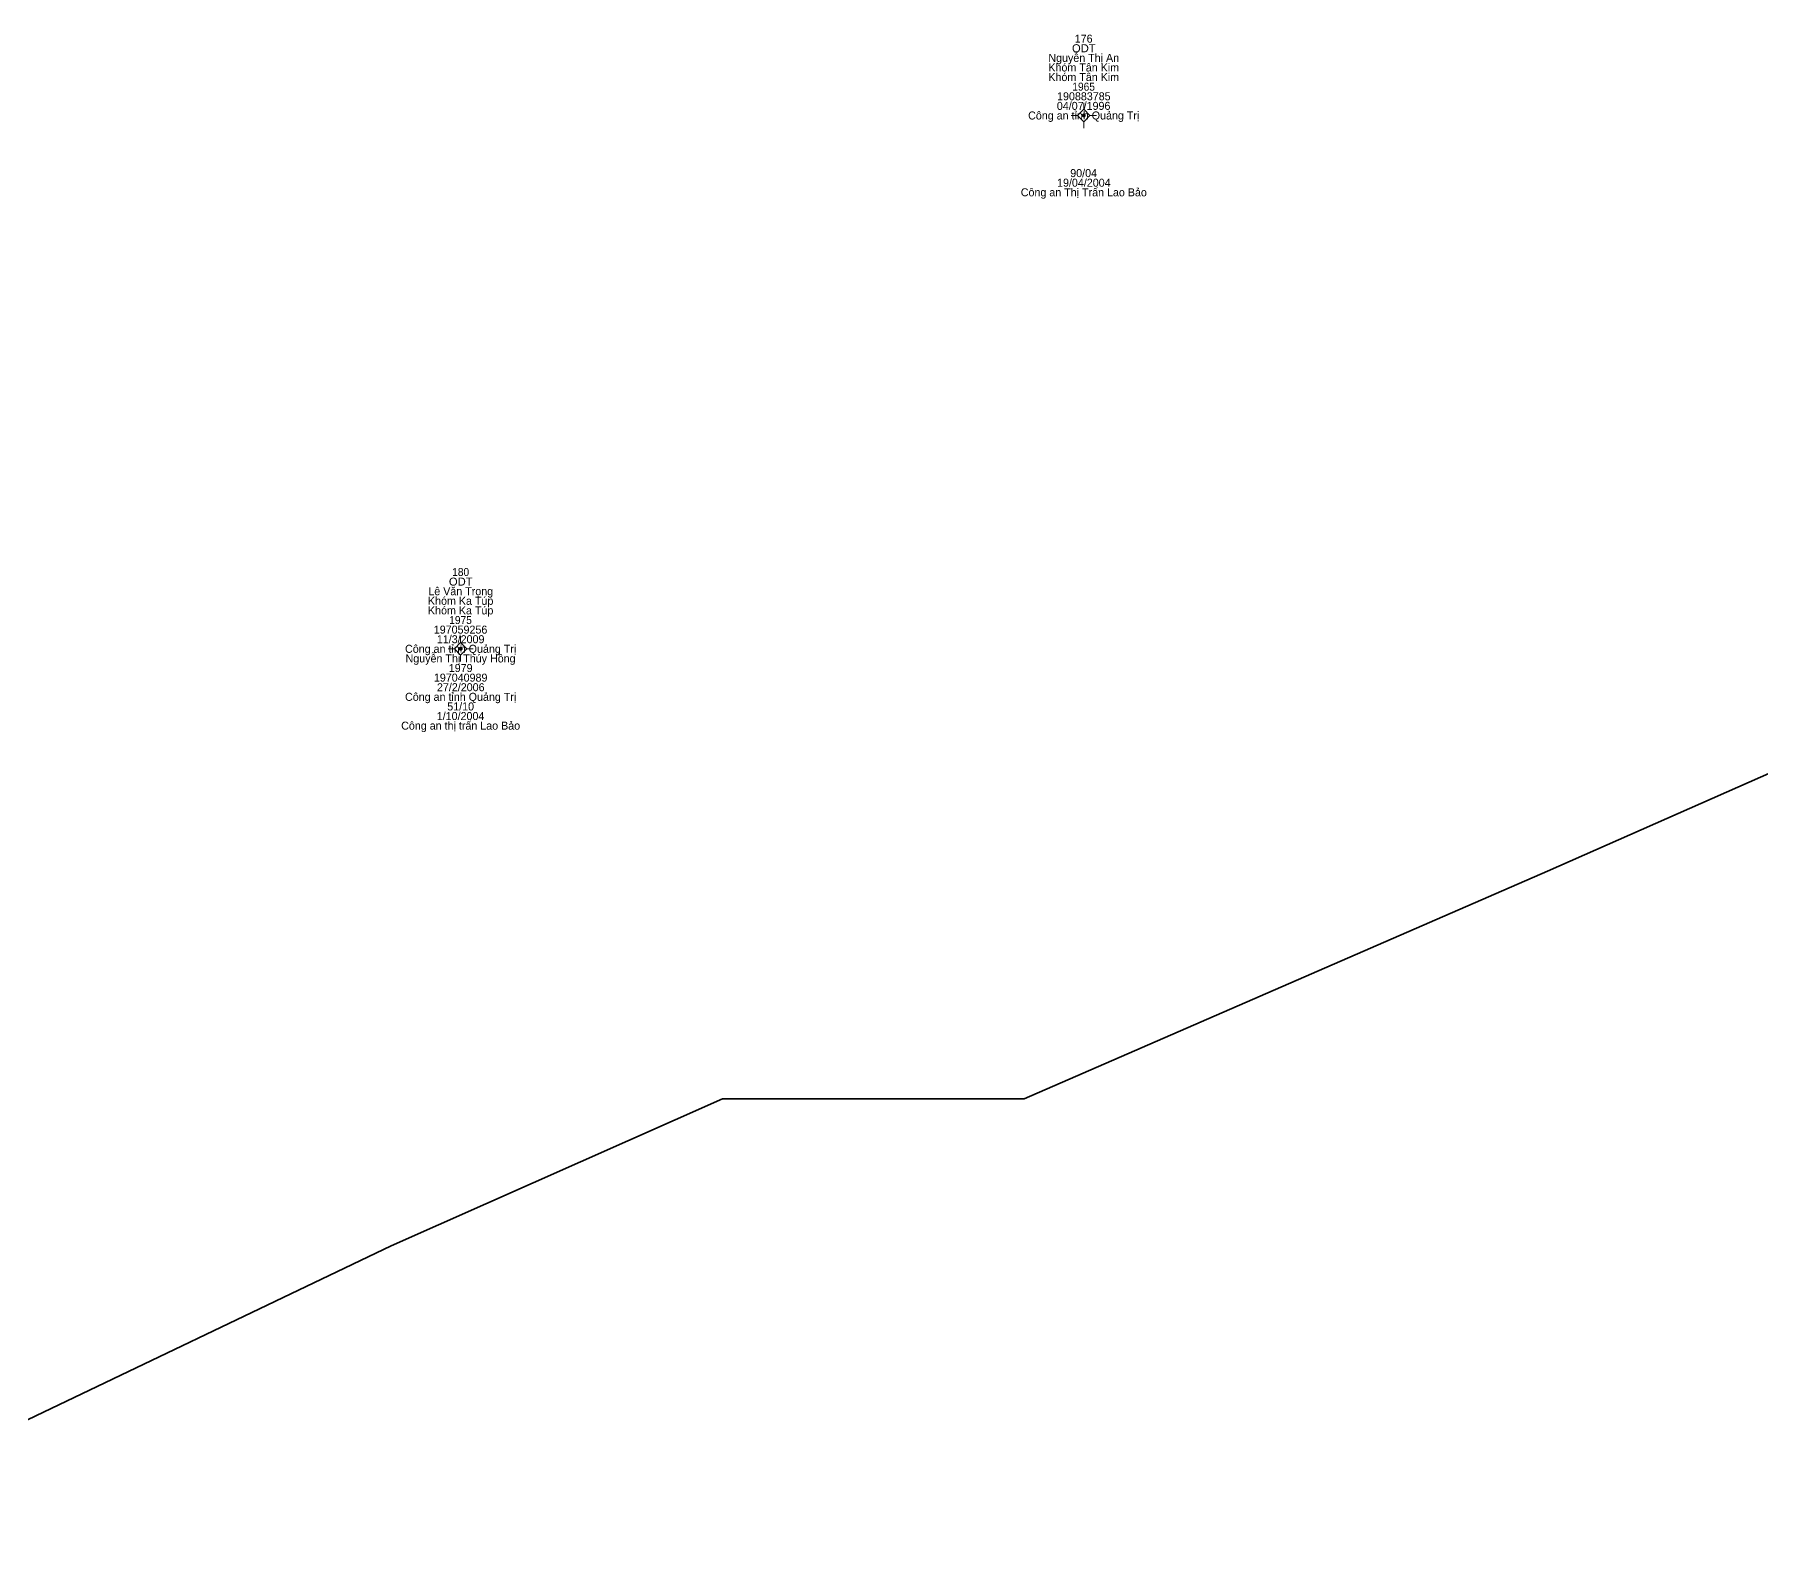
# Model space of a CAD drawing. Header units: metres. Extents: x 535914 to 536552, y 1836422 to 1837028.
# Drawn here: x 536173.2 to 536259.5, y 1836477.8 to 1836553.2 of the extents above; entities that cross this region are included whole.
import ezdxf
from ezdxf.enums import TextEntityAlignment as Align

# ---------------------------------------------------------------- set-up
doc = ezdxf.new("R2010")
doc.units = ezdxf.units.M
doc.header["$LTSCALE"] = 0.16
doc.linetypes.add('MEDIUM_DASHED', pattern=[4.5, 3, -1.5])
for name, color, linetype, lineweight in [('11', 7, 'MEDIUM_DASHED', 13), ('15', 7, 'Continuous', 13), ('54', 7, 'Continuous', 35)]:
    doc.layers.add(name, color=color, linetype=linetype, lineweight=lineweight)

msp = doc.modelspace()

# ---------------------------------------------------------------- hatches: boundary and pattern name
at = {"layer": '11'}
for points in [[(536225.6849, 1836549.15, 1), (536225.5349, 1836549.15, 1)], [(536194.5349, 1836522.49, 1), (536194.3849, 1836522.49, 1)]]:
    msp.add_hatch(color=256, dxfattribs=at).paths.add_polyline_path(points)

# ---------------------------------------------------------------- linework, layer by layer
for p, q in [((536225.61, 1836549.78), (536225.61, 1836549.46)), ((536225.3, 1836549.15), (536224.98, 1836549.15)), ((536226.24, 1836549.15), (536225.92, 1836549.15)), ((536225.61, 1836548.84), (536225.61, 1836548.52)), ((536194.46, 1836523.12), (536194.46, 1836522.8)), ((536194.15, 1836522.49), (536193.84, 1836522.49)), ((536194.46, 1836522.18), (536194.46, 1836521.86)), ((536195.08, 1836522.49), (536194.77, 1836522.49))]:
    msp.add_line(p, q, dxfattribs=at)
for points in [[(536225.61, 1836549.46), (536225.3, 1836549.15), (536225.61, 1836548.84), (536225.92, 1836549.15)], [(536194.46, 1836522.8), (536194.15, 1836522.49), (536194.46, 1836522.18), (536194.77, 1836522.49)]]:
    msp.add_lwpolyline(points, close=True, dxfattribs=at)
for centre in [(536225.6099, 1836549.15), (536194.4599, 1836522.49)]:
    msp.add_circle(centre, 0.075, dxfattribs=at)
at = {"layer": '54'}
for p, q in [((536207.55, 1836500), (536190.98, 1836492.65)), ((536207.55, 1836500), (536222.63, 1836500)), ((536190.98, 1836492.65), (536159.98, 1836477.82))]:
    msp.add_line(p, q, dxfattribs=at)
msp.add_lwpolyline([(536302.19, 1836534.94), (536248.8, 1836511.38), (536222.63, 1836500)], dxfattribs=at)

# ---------------------------------------------------------------- texts
at = {"layer": '15'}
for s, width, p in [('ODT', 1.05, (536225.615, 1836552.31)), ('1965', 0.95, (536225.605, 1836550.39)), ('180', 0.95, (536194.46, 1836526.13)), ('ODT', 1.05, (536194.465, 1836525.65)), ('1975', 0.95, (536194.455, 1836523.73))]:
    msp.add_text(s, height=0.4, dxfattribs=dict(at, width=width)).set_placement(p, align=Align.CENTER)
for s, p in [('176', (536225.605, 1836552.79)), ('Nguyễn Thị An', (536225.61, 1836551.83)), ('Khóm Tân Kim', (536225.61, 1836551.35)), ('Khóm Tân Kim', (536225.61, 1836550.87)), ('04/07/1996', (536225.605, 1836549.43)), ('190883785', (536225.615, 1836549.91)), ('Công an tỉnh Quảng Trị', (536225.61, 1836548.95)), ('90/04', (536225.605, 1836546.07)), ('Công an Thị Trấn Lao Bảo', (536225.615, 1836545.11)), ('19/04/2004', (536225.615, 1836545.59)), ('Khóm Ka Túp', (536194.46, 1836524.69)), ('Lê Văn Trọng', (536194.465, 1836525.17)), ('Khóm Ka Túp', (536194.46, 1836524.21)), ('197059256', (536194.455, 1836523.25)), ('11/3/2009', (536194.46, 1836522.77)), ('Công an tỉnh Quảng Trị', (536194.46, 1836522.29)), ('Nguyễn Thị Thúy Hồng', (536194.455, 1836521.81)), ('1979', (536194.46, 1836521.33)), ('197040989', (536194.46, 1836520.85)), ('27/2/2006', (536194.465, 1836520.37)), ('Công an tỉnh Quảng Trị', (536194.46, 1836519.89)), ('51/10', (536194.46, 1836519.41)), ('Công an thị trấn Lao Bảo', (536194.46, 1836518.45)), ('1/10/2004', (536194.455, 1836518.93))]:
    msp.add_text(s, height=0.4, dxfattribs=at).set_placement(p, align=Align.CENTER)

doc.saveas('drawing.dxf')
